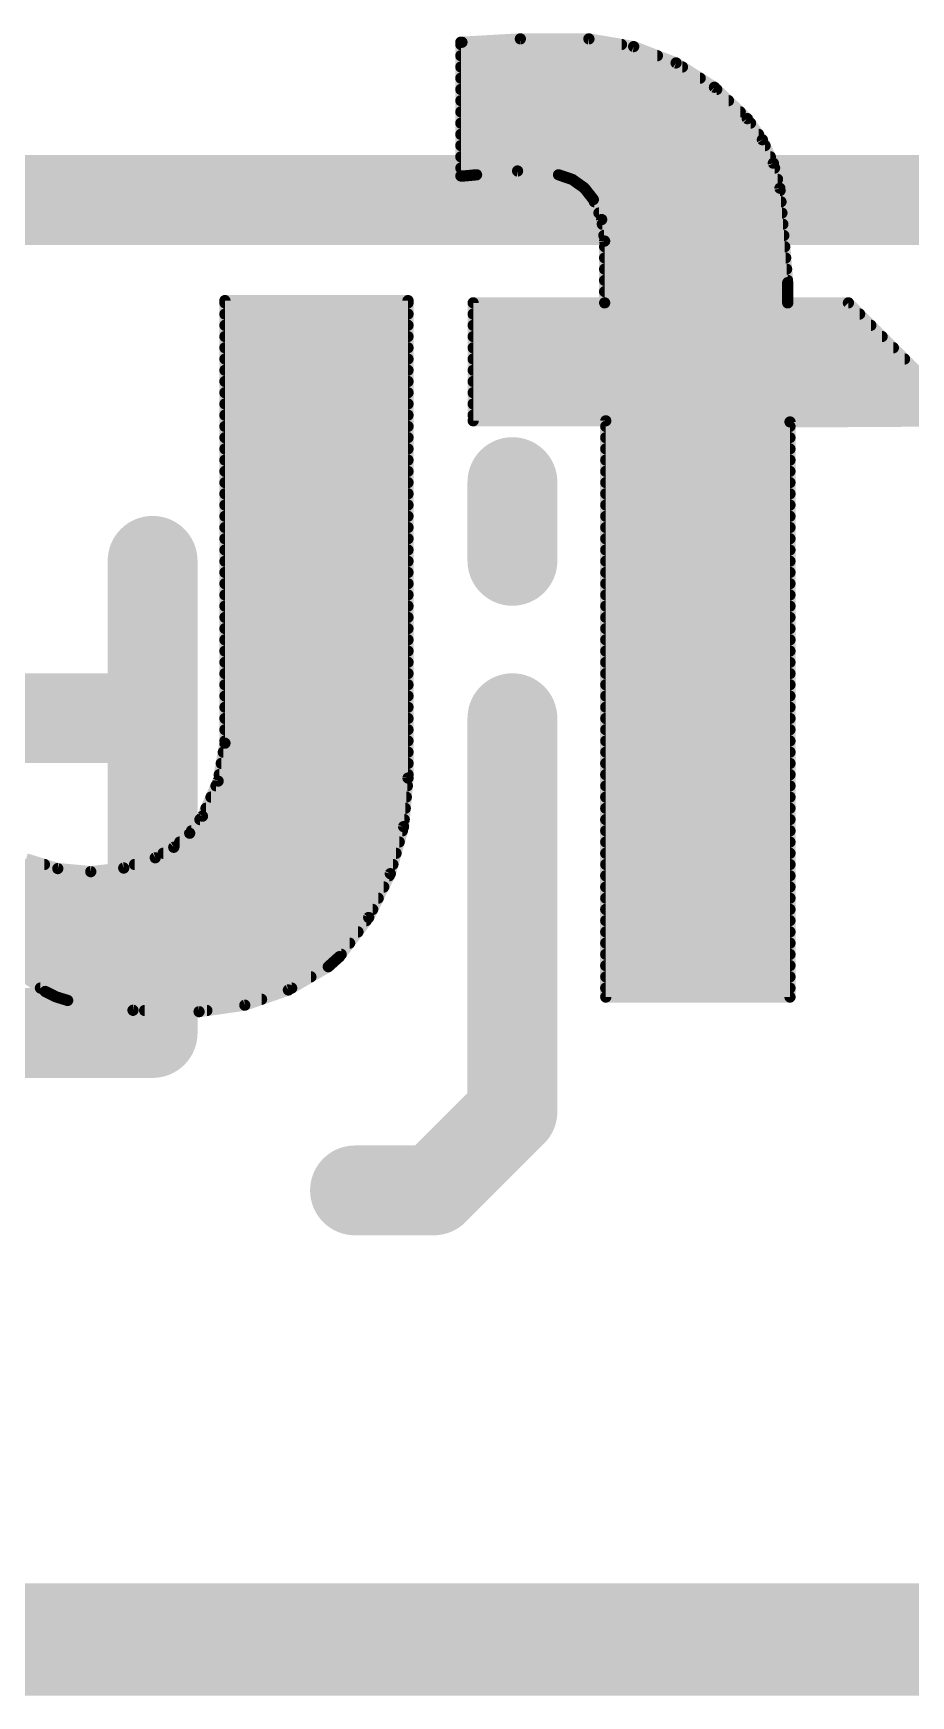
# Model space of a CAD drawing. Extents: x -0.1 to 38.2, y -26.7 to 20.4.
# Drawn here: x 19.366 to 21.35, y -0.127 to 3.632 of the extents above; entities that cross this region are included whole.
import ezdxf

# ---------------------------------------------------------------- set-up
doc = ezdxf.new("R2010")
doc.units = 0
for name, color, linetype in [('1', 12, 'CONTINUOUS'), ('16', 132, 'CONTINUOUS'), ('20', 53, 'CONTINUOUS'), ('21', 41, 'CONTINUOUS'), ('22', 40, 'CONTINUOUS')]:
    doc.layers.add(name, color=color, linetype=linetype)

msp = doc.modelspace()

# ---------------------------------------------------------------- linework, layer by layer
at = {"layer": '1', "const_width": 0.254}
msp.add_lwpolyline([(38.1, 0), (0, 0)], dxfattribs=at)
at = {"layer": '16', "const_width": 0.254}
msp.add_lwpolyline([(38.1, 0), (0, 0)], dxfattribs=at)
at = {"layer": '20', "const_width": 0.2032}
msp.add_lwpolyline([(0, 0), (38.1, 0)], dxfattribs=at)
at = {"layer": '21', "const_width": 0.2032}
for points in [[(15.05, 3.255), (23.05, 3.255)], [(20.4493, 2.6173), (20.4493, 2.4393)], [(19.6358, 2.4393), (19.6358, 1.3716)], [(19.1019, 2.0834), (19.6358, 2.0834)], [(20.4493, 1.1937), (20.4493, 2.0834)], [(19.6358, 1.3716), (19.1019, 1.3716)], [(20.2713, 1.0157), (20.4493, 1.1937)], [(20.0934, 1.0157), (20.2713, 1.0157)]]:
    msp.add_lwpolyline(points, dxfattribs=at)
at = {"layer": '21', "const_width": 0.1016}
for points in [[(20.5001, 2.6173, 1), (20.3985, 2.6173)], [(19.6866, 2.4393, 1), (19.585, 2.4393)], [(20.3985, 2.4393, 1), (20.5001, 2.4393)], [(19.6358, 2.0326, 1), (19.6358, 2.1342)], [(20.5001, 2.0834, 1), (20.3985, 2.0834)], [(19.6358, 1.3208, 1), (19.6358, 1.4224)], [(19.585, 1.3716, 1), (19.6866, 1.3716)], [(20.4852, 1.1577, 1), (20.4134, 1.2296)], [(20.3985, 1.1937, 1), (20.5001, 1.1937)], [(20.0934, 1.0665, 1), (20.0934, 0.9649)], [(20.2354, 1.0516, 1), (20.3073, 0.9798)], [(20.2713, 0.9649, 1), (20.2713, 1.0665)]]:
    msp.add_lwpolyline(points, format="xyb", dxfattribs=at)
at = {"layer": '22', "const_width": 0.0127}
for points in [[(20.3327, 3.6183, 1), (20.3327, 3.6056)], [(20.3391, 3.6119, 1), (20.3264, 3.6119)], [(20.3327, 3.6132, 1), (20.3327, 3.6005)], [(20.3348, 3.6182, 1), (20.3356, 3.6056)], [(20.3352, 3.6056, 1), (20.3352, 3.6183)], [(20.4673, 3.6259, 1), (20.4673, 3.6132)], [(20.4677, 3.6132, 1), (20.4669, 3.6258)], [(20.6234, 3.6258, 1), (20.6212, 3.6132)], [(20.6223, 3.6132, 1), (20.6223, 3.6259)], [(20.696, 3.6005, 1), (20.696, 3.6132)], [(20.7258, 3.608, 1), (20.7212, 3.5961)], [(20.7224, 3.5958, 1), (20.7246, 3.6083)], [(20.3327, 3.5878, 1), (20.3327, 3.5751)], [(20.7771, 3.5751, 1), (20.7771, 3.5878)], [(20.8228, 3.5705, 1), (20.816, 3.5598)], [(20.8171, 3.5592, 1), (20.8216, 3.5711)], [(20.3327, 3.5623, 1), (20.3327, 3.5497)], [(20.3327, 3.537, 1), (20.3327, 3.5243)], [(20.8338, 3.5497, 1), (20.8338, 3.5623)], [(20.8738, 3.5243, 1), (20.8738, 3.537)], [(20.3327, 3.5116, 1), (20.3327, 3.4989)], [(20.9105, 3.5147, 1), (20.9017, 3.5055)], [(20.9027, 3.5048, 1), (20.9095, 3.5155)], [(20.9113, 3.4989, 1), (20.9113, 3.5116)], [(20.3327, 3.4861, 1), (20.3327, 3.4735)], [(20.3327, 3.4607, 1), (20.3327, 3.4481)], [(20.9379, 3.4735, 1), (20.9379, 3.4861)], [(20.9645, 3.4481, 1), (20.9645, 3.4607)], [(20.3327, 3.4354, 1), (20.3327, 3.4227)], [(20.9856, 3.4429, 1), (20.9752, 3.4355)], [(20.976, 3.4346, 1), (20.9848, 3.4438)], [(20.9877, 3.4227, 1), (20.9877, 3.4354)], [(20.3327, 3.4099, 1), (20.3327, 3.3973)], [(20.3327, 3.3845, 1), (20.3327, 3.3719)], [(21.0058, 3.3973, 1), (21.0058, 3.4099)], [(21.0202, 3.3942, 1), (21.0087, 3.3888)], [(21.0092, 3.3878, 1), (21.0196, 3.3952)], [(21.0206, 3.3719, 1), (21.0206, 3.3845)], [(20.3327, 3.3592, 1), (20.3327, 3.3465)], [(21.0325, 3.3465, 1), (21.0325, 3.3592)], [(21.0454, 3.34, 1), (21.0331, 3.3368)], [(21.0335, 3.3357, 1), (21.045, 3.3411)], [(20.3327, 3.3338, 1), (20.3327, 3.3211)], [(20.3327, 3.3159, 1), (20.3327, 3.3033)], [(20.3264, 3.3096, 1), (20.3391, 3.3096)], [(20.3397, 3.3159, 1), (20.3409, 3.3033)], [(20.3403, 3.3033, 1), (20.3403, 3.3159)], [(20.3677, 3.3185, 1), (20.3689, 3.3059)], [(20.3689, 3.3059, 1), (20.3677, 3.3185)], [(20.4616, 3.3271, 1), (20.4604, 3.3145)], [(20.4616, 3.3145, 1), (20.4604, 3.3271)], [(20.5558, 3.3182, 1), (20.5516, 3.3062)], [(20.5531, 3.3059, 1), (20.5543, 3.3185)], [(20.5835, 3.3083, 1), (20.5835, 3.2957)], [(20.5887, 3.3067, 1), (20.5813, 3.2963)], [(20.583, 3.2955, 1), (20.5871, 3.3075)], [(21.0421, 3.3211, 1), (21.0421, 3.3338)], [(21.0488, 3.2957, 1), (21.0488, 3.3083)], [(20.617, 3.2863, 1), (20.607, 3.2784)], [(20.6083, 3.2772, 1), (20.6157, 3.2875)], [(20.6165, 3.283, 1), (20.6165, 3.2703)], [(21.0604, 3.2822, 1), (21.0478, 3.2812)], [(21.048, 3.2801, 1), (21.0602, 3.2833)], [(21.0545, 3.2703, 1), (21.0545, 3.283)], [(20.6383, 3.2587, 1), (20.6265, 3.2539)], [(20.6274, 3.2524, 1), (20.6374, 3.2602)], [(20.6345, 3.2576, 1), (20.6345, 3.2449)], [(20.645, 3.2321, 1), (20.645, 3.2195)], [(21.0566, 3.2449, 1), (21.0566, 3.2576)], [(21.0587, 3.2195, 1), (21.0587, 3.2321)], [(20.6575, 3.2118, 1), (20.6449, 3.2101)], [(20.6453, 3.2085, 1), (20.657, 3.2134)], [(20.6526, 3.2067, 1), (20.6526, 3.1941)], [(21.0608, 3.1941, 1), (21.0608, 3.2067)], [(20.6561, 3.1814, 1), (20.6561, 3.1687)], [(20.6642, 3.1623, 1), (20.6515, 3.1623)], [(20.6515, 3.1614, 1), (20.6641, 3.1632)], [(20.6578, 3.1559, 1), (20.6578, 3.1433)], [(21.063, 3.1687, 1), (21.063, 3.1814)], [(21.0651, 3.1433, 1), (21.0651, 3.1559)], [(20.6578, 3.1305, 1), (20.6578, 3.1179)], [(21.0672, 3.1179, 1), (21.0672, 3.1305)], [(20.6578, 3.1052, 1), (20.6578, 3.0925)], [(20.6578, 3.0798, 1), (20.6578, 3.0671)], [(21.0693, 3.0925, 1), (21.0693, 3.1052)], [(21.0714, 3.0671, 1), (21.0714, 3.0798)], [(20.6578, 3.0543, 1), (20.6578, 3.0417)], [(21.0782, 3.0683, 1), (21.0654, 3.0683)], [(21.0655, 3.0678, 1), (21.0781, 3.0688)], [(21.0718, 3.0417, 1), (21.0718, 3.0543)], [(19.7993, 3.0341, 1), (19.7993, 3.0214)], [(19.8057, 3.0277, 1), (19.793, 3.0277)], [(19.7993, 3.029, 1), (19.7993, 3.0163)], [(19.7993, 3.0036, 1), (19.7993, 2.9909)], [(20.2197, 3.0277, 1), (20.2069, 3.0277)], [(20.2133, 3.0214, 1), (20.2133, 3.0341)], [(20.2133, 3.0163, 1), (20.2133, 3.029)], [(20.2133, 2.9909, 1), (20.2133, 3.0036)], [(20.3606, 3.029, 1), (20.3606, 3.0163)], [(20.367, 3.0226, 1), (20.3543, 3.0226)], [(20.3606, 3.0036, 1), (20.3606, 2.9909)], [(20.6578, 3.029, 1), (20.6578, 3.0163)], [(20.6515, 3.0226, 1), (20.6642, 3.0226)], [(20.6578, 3.0163, 1), (20.6578, 3.029)], [(21.0654, 3.0226, 1), (21.0782, 3.0226)], [(21.0718, 3.029, 1), (21.0718, 3.0163)], [(21.0718, 3.0163, 1), (21.0718, 3.029)], [(21.2135, 3.0271, 1), (21.2045, 3.0181)], [(21.209, 3.0163, 1), (21.209, 3.029)], [(21.2344, 2.9909, 1), (21.2344, 3.0036)], [(19.7993, 2.9781, 1), (19.7993, 2.9655)], [(20.2133, 2.9655, 1), (20.2133, 2.9781)], [(20.3606, 2.9781, 1), (20.3606, 2.9655)], [(21.2598, 2.9655, 1), (21.2598, 2.9781)], [(19.7993, 2.9527, 1), (19.7993, 2.9401)], [(19.7993, 2.9274, 1), (19.7993, 2.9147)], [(20.2133, 2.9401, 1), (20.2133, 2.9527)], [(20.2133, 2.9147, 1), (20.2133, 2.9274)], [(20.3606, 2.9274, 1), (20.3606, 2.9147)], [(20.3606, 2.9527, 1), (20.3606, 2.9401)], [(21.2852, 2.9401, 1), (21.2852, 2.9527)], [(21.3106, 2.9147, 1), (21.3106, 2.9274)], [(19.7993, 2.9019, 1), (19.7993, 2.8893)], [(20.2133, 2.8893, 1), (20.2133, 2.9019)], [(20.3606, 2.9019, 1), (20.3606, 2.8893)], [(21.336, 2.8893, 1), (21.336, 2.9019)], [(19.7993, 2.8765, 1), (19.7993, 2.8639)], [(19.7993, 2.8512, 1), (19.7993, 2.8385)], [(20.2133, 2.8639, 1), (20.2133, 2.8765)], [(20.2133, 2.8385, 1), (20.2133, 2.8512)], [(20.3606, 2.8512, 1), (20.3606, 2.8385)], [(20.3606, 2.8765, 1), (20.3606, 2.8639)], [(19.7993, 2.8258, 1), (19.7993, 2.8131)], [(20.2133, 2.8131, 1), (20.2133, 2.8258)], [(20.3606, 2.8258, 1), (20.3606, 2.8131)], [(19.7993, 2.8003, 1), (19.7993, 2.7877)], [(20.2133, 2.7877, 1), (20.2133, 2.8003)], [(20.3606, 2.8003, 1), (20.3606, 2.7877)], [(19.7993, 2.775, 1), (19.7993, 2.7623)], [(19.7993, 2.7496, 1), (19.7993, 2.7369)], [(20.2133, 2.7623, 1), (20.2133, 2.775)], [(20.2133, 2.7369, 1), (20.2133, 2.7496)], [(20.3606, 2.775, 1), (20.3606, 2.7623)], [(20.3543, 2.7559, 1), (20.367, 2.7559)], [(20.3606, 2.7622, 1), (20.3606, 2.7496)], [(20.6668, 2.7559, 1), (20.6541, 2.7559)], [(20.6604, 2.7496, 1), (20.6604, 2.7369)], [(20.6604, 2.7496, 1), (20.6604, 2.7622)], [(21.0833, 2.7534, 1), (21.0706, 2.7534)], [(21.0769, 2.7597, 1), (21.0769, 2.7471)], [(21.0769, 2.7369, 1), (21.0769, 2.7496)], [(19.7993, 2.7241, 1), (19.7993, 2.7115)], [(20.2133, 2.7115, 1), (20.2133, 2.7241)], [(20.6604, 2.7241, 1), (20.6604, 2.7115)], [(21.0769, 2.7115, 1), (21.0769, 2.7241)], [(19.7993, 2.6987, 1), (19.7993, 2.6861)], [(19.7993, 2.6734, 1), (19.7993, 2.6607)], [(20.2133, 2.6861, 1), (20.2133, 2.6987)], [(20.2133, 2.6607, 1), (20.2133, 2.6734)], [(20.6604, 2.6987, 1), (20.6604, 2.6861)], [(20.6604, 2.6734, 1), (20.6604, 2.6607)], [(21.0769, 2.6861, 1), (21.0769, 2.6987)], [(21.0769, 2.6607, 1), (21.0769, 2.6734)], [(19.7993, 2.6479, 1), (19.7993, 2.6353)], [(20.2133, 2.6353, 1), (20.2133, 2.6479)], [(20.6604, 2.6479, 1), (20.6604, 2.6353)], [(21.0769, 2.6353, 1), (21.0769, 2.6479)], [(19.7993, 2.6225, 1), (19.7993, 2.6099)], [(19.7993, 2.5972, 1), (19.7993, 2.5845)], [(20.2133, 2.6099, 1), (20.2133, 2.6225)], [(20.2133, 2.5845, 1), (20.2133, 2.5972)], [(20.6604, 2.6225, 1), (20.6604, 2.6099)], [(20.6604, 2.5972, 1), (20.6604, 2.5845)], [(21.0769, 2.6099, 1), (21.0769, 2.6225)], [(21.0769, 2.5845, 1), (21.0769, 2.5972)], [(19.7993, 2.5717, 1), (19.7993, 2.5591)], [(20.2133, 2.5591, 1), (20.2133, 2.5717)], [(20.6604, 2.5717, 1), (20.6604, 2.5591)], [(21.0769, 2.5591, 1), (21.0769, 2.5717)], [(19.7993, 2.5463, 1), (19.7993, 2.5337)], [(19.7993, 2.521, 1), (19.7993, 2.5083)], [(20.2133, 2.5337, 1), (20.2133, 2.5463)], [(20.2133, 2.5083, 1), (20.2133, 2.521)], [(20.6604, 2.5463, 1), (20.6604, 2.5337)], [(20.6604, 2.521, 1), (20.6604, 2.5083)], [(21.0769, 2.5337, 1), (21.0769, 2.5463)], [(21.0769, 2.5083, 1), (21.0769, 2.521)], [(19.7993, 2.4956, 1), (19.7993, 2.4829)], [(20.2133, 2.4829, 1), (20.2133, 2.4956)], [(20.6604, 2.4956, 1), (20.6604, 2.4829)], [(21.0769, 2.4829, 1), (21.0769, 2.4956)], [(19.7993, 2.4701, 1), (19.7993, 2.4575)], [(19.7993, 2.4447, 1), (19.7993, 2.4321)], [(20.2133, 2.4575, 1), (20.2133, 2.4701)], [(20.2133, 2.4321, 1), (20.2133, 2.4447)], [(20.6604, 2.4701, 1), (20.6604, 2.4575)], [(20.6604, 2.4447, 1), (20.6604, 2.4321)], [(21.0769, 2.4575, 1), (21.0769, 2.4701)], [(21.0769, 2.4321, 1), (21.0769, 2.4447)], [(19.7993, 2.4194, 1), (19.7993, 2.4067)], [(20.2133, 2.4067, 1), (20.2133, 2.4194)], [(20.6604, 2.4194, 1), (20.6604, 2.4067)], [(21.0769, 2.4067, 1), (21.0769, 2.4194)], [(19.7993, 2.3939, 1), (19.7993, 2.3813)], [(19.7993, 2.3685, 1), (19.7993, 2.3559)], [(20.2133, 2.3813, 1), (20.2133, 2.3939)], [(20.2133, 2.3559, 1), (20.2133, 2.3685)], [(20.6604, 2.3939, 1), (20.6604, 2.3813)], [(20.6604, 2.3685, 1), (20.6604, 2.3559)], [(21.0769, 2.3813, 1), (21.0769, 2.3939)], [(21.0769, 2.3559, 1), (21.0769, 2.3685)], [(19.7993, 2.3432, 1), (19.7993, 2.3305)], [(20.2133, 2.3305, 1), (20.2133, 2.3432)], [(20.6604, 2.3432, 1), (20.6604, 2.3305)], [(21.0769, 2.3305, 1), (21.0769, 2.3432)], [(19.7993, 2.3177, 1), (19.7993, 2.3051)], [(19.7993, 2.2923, 1), (19.7993, 2.2797)], [(20.2133, 2.3051, 1), (20.2133, 2.3177)], [(20.2133, 2.2797, 1), (20.2133, 2.2923)], [(20.6604, 2.3177, 1), (20.6604, 2.3051)], [(20.6604, 2.2923, 1), (20.6604, 2.2797)], [(21.0769, 2.3051, 1), (21.0769, 2.3177)], [(21.0769, 2.2797, 1), (21.0769, 2.2923)], [(19.7993, 2.267, 1), (19.7993, 2.2543)], [(20.2133, 2.2543, 1), (20.2133, 2.267)], [(20.6604, 2.267, 1), (20.6604, 2.2543)], [(21.0769, 2.2543, 1), (21.0769, 2.267)], [(19.7993, 2.2416, 1), (19.7993, 2.2289)], [(19.7993, 2.2161, 1), (19.7993, 2.2035)], [(20.2133, 2.2289, 1), (20.2133, 2.2416)], [(20.2133, 2.2035, 1), (20.2133, 2.2161)], [(20.6604, 2.2416, 1), (20.6604, 2.2289)], [(20.6604, 2.2161, 1), (20.6604, 2.2035)], [(21.0769, 2.2289, 1), (21.0769, 2.2416)], [(21.0769, 2.2035, 1), (21.0769, 2.2161)], [(19.7993, 2.1907, 1), (19.7993, 2.1781)], [(20.2133, 2.1781, 1), (20.2133, 2.1907)], [(20.6604, 2.1907, 1), (20.6604, 2.1781)], [(21.0769, 2.1781, 1), (21.0769, 2.1907)], [(19.7993, 2.1654, 1), (19.7993, 2.1527)], [(19.7993, 2.1399, 1), (19.7993, 2.1273)], [(20.2133, 2.1527, 1), (20.2133, 2.1654)], [(20.2133, 2.1273, 1), (20.2133, 2.1399)], [(20.6604, 2.1654, 1), (20.6604, 2.1527)], [(20.6604, 2.1399, 1), (20.6604, 2.1273)], [(21.0769, 2.1527, 1), (21.0769, 2.1654)], [(21.0769, 2.1273, 1), (21.0769, 2.1399)], [(19.7993, 2.1145, 1), (19.7993, 2.1019)], [(20.2133, 2.1019, 1), (20.2133, 2.1145)], [(20.6604, 2.1145, 1), (20.6604, 2.1019)], [(21.0769, 2.1019, 1), (21.0769, 2.1145)], [(19.7993, 2.0892, 1), (19.7993, 2.0765)], [(19.7993, 2.0637, 1), (19.7993, 2.0511)], [(20.2133, 2.0765, 1), (20.2133, 2.0892)], [(20.2133, 2.0511, 1), (20.2133, 2.0637)], [(20.6604, 2.0892, 1), (20.6604, 2.0765)], [(20.6604, 2.0637, 1), (20.6604, 2.0511)], [(21.0769, 2.0765, 1), (21.0769, 2.0892)], [(21.0769, 2.0511, 1), (21.0769, 2.0637)], [(19.7993, 2.0383, 1), (19.7993, 2.0257)], [(19.8056, 2.0258, 1), (19.793, 2.028)], [(19.793, 2.0269, 1), (19.8057, 2.0269)], [(20.2133, 2.0257, 1), (20.2133, 2.0383)], [(20.6604, 2.0383, 1), (20.6604, 2.0257)], [(21.0769, 2.0257, 1), (21.0769, 2.0383)], [(19.7911, 1.9876, 1), (19.7911, 1.9748)], [(19.7957, 2.013, 1), (19.7957, 2.0003)], [(20.2133, 2.0003, 1), (20.2133, 2.013)], [(20.2133, 1.9748, 1), (20.2133, 1.9876)], [(20.6604, 1.9876, 1), (20.6604, 1.9748)], [(20.6604, 2.013, 1), (20.6604, 2.0003)], [(21.0769, 2.0003, 1), (21.0769, 2.013)], [(21.0769, 1.9748, 1), (21.0769, 1.9876)], [(19.7866, 1.9622, 1), (19.7866, 1.9494)], [(20.2196, 1.9476, 1), (20.207, 1.9488)], [(20.2133, 1.9494, 1), (20.2133, 1.9622)], [(20.6604, 1.9622, 1), (20.6604, 1.9494)], [(21.0769, 1.9494, 1), (21.0769, 1.9622)], [(19.7678, 1.9114, 1), (19.7678, 1.8986)], [(19.7791, 1.9368, 1), (19.7791, 1.9241)], [(19.7777, 1.9424, 1), (19.7902, 1.9401)], [(19.7898, 1.9387, 1), (19.7782, 1.9438)], [(20.2069, 1.9482, 1), (20.2197, 1.9482)], [(20.2093, 1.8986, 1), (20.2093, 1.9114)], [(20.2117, 1.9241, 1), (20.2117, 1.9368)], [(20.6604, 1.9114, 1), (20.6604, 1.8986)], [(20.6604, 1.9368, 1), (20.6604, 1.9241)], [(21.0769, 1.9241, 1), (21.0769, 1.9368)], [(21.0769, 1.8986, 1), (21.0769, 1.9114)], [(19.7565, 1.886, 1), (19.7565, 1.8733)], [(20.207, 1.8733, 1), (20.207, 1.886)], [(20.6604, 1.886, 1), (20.6604, 1.8733)], [(21.0769, 1.8733, 1), (21.0769, 1.886)], [(19.7428, 1.8606, 1), (19.7428, 1.8478)], [(19.7427, 1.8644, 1), (19.7543, 1.8592)], [(19.7536, 1.858, 1), (19.7434, 1.8656)], [(20.1969, 1.8388, 1), (20.2095, 1.8376)], [(20.2093, 1.8365, 1), (20.1971, 1.8399)], [(20.2047, 1.8478, 1), (20.2047, 1.8606)], [(20.6604, 1.8606, 1), (20.6604, 1.8478)], [(21.0769, 1.8478, 1), (21.0769, 1.8606)], [(19.697, 1.8098, 1), (19.697, 1.7971)], [(19.7146, 1.8272, 1), (19.7247, 1.8195)], [(19.7238, 1.8186, 1), (19.7154, 1.8281)], [(19.7237, 1.8352, 1), (19.7237, 1.8224)], [(20.1934, 1.7971, 1), (20.1934, 1.8098)], [(20.2005, 1.8224, 1), (20.2005, 1.8352)], [(20.6604, 1.8352, 1), (20.6604, 1.8224)], [(20.6604, 1.8098, 1), (20.6604, 1.7971)], [(21.0769, 1.8224, 1), (21.0769, 1.8352)], [(21.0769, 1.7971, 1), (21.0769, 1.8098)], [(19.6387, 1.7733, 1), (19.6449, 1.7623)], [(19.6438, 1.7618, 1), (19.6398, 1.7738)], [(19.6597, 1.7844, 1), (19.6597, 1.7716)], [(19.6794, 1.7963, 1), (19.6878, 1.7868)], [(19.6867, 1.7861, 1), (19.6804, 1.7971)], [(20.1862, 1.7716, 1), (20.1862, 1.7844)], [(20.6604, 1.7844, 1), (20.6604, 1.7716)], [(21.0769, 1.7716, 1), (21.0769, 1.7844)], [(19.3912, 1.7463, 1), (19.3912, 1.759)], [(19.422, 1.7497, 1), (19.4208, 1.7371)], [(19.4195, 1.7373, 1), (19.4232, 1.7495)], [(19.4953, 1.7427, 1), (19.4967, 1.7301)], [(19.4954, 1.7301, 1), (19.4966, 1.7427)], [(19.5685, 1.7507, 1), (19.5725, 1.7386)], [(19.5712, 1.7383, 1), (19.5698, 1.751)], [(19.595, 1.759, 1), (19.595, 1.7463)], [(20.1671, 1.7336, 1), (20.1794, 1.7302)], [(20.1789, 1.7291, 1), (20.1675, 1.7347)], [(20.1709, 1.7208, 1), (20.1709, 1.7336)], [(20.1791, 1.7463, 1), (20.1791, 1.759)], [(20.6604, 1.7336, 1), (20.6604, 1.7208)], [(20.6604, 1.759, 1), (20.6604, 1.7463)], [(21.0769, 1.7463, 1), (21.0769, 1.759)], [(21.0769, 1.7208, 1), (21.0769, 1.7336)], [(20.1584, 1.6954, 1), (20.1584, 1.7082)], [(20.6604, 1.7082, 1), (20.6604, 1.6954)], [(21.0769, 1.6954, 1), (21.0769, 1.7082)], [(20.1334, 1.6446, 1), (20.1334, 1.6574)], [(20.1459, 1.6701, 1), (20.1459, 1.6828)], [(20.6604, 1.6574, 1), (20.6604, 1.6446)], [(20.6604, 1.6828, 1), (20.6604, 1.6701)], [(21.0769, 1.6701, 1), (21.0769, 1.6828)], [(21.0769, 1.6446, 1), (21.0769, 1.6574)], [(20.1187, 1.6356, 1), (20.1301, 1.63)], [(20.119, 1.6193, 1), (20.119, 1.632)], [(20.1295, 1.629, 1), (20.1193, 1.6366)], [(20.6604, 1.632, 1), (20.6604, 1.6193)], [(21.0769, 1.6193, 1), (21.0769, 1.632)], [(20.0812, 1.5684, 1), (20.0812, 1.5812)], [(20.1001, 1.5938, 1), (20.1001, 1.6066)], [(20.6604, 1.6066, 1), (20.6604, 1.5938)], [(20.6604, 1.5812, 1), (20.6604, 1.5684)], [(21.0769, 1.5938, 1), (21.0769, 1.6066)], [(21.0769, 1.5684, 1), (21.0769, 1.5812)], [(20.0533, 1.5481, 1), (20.0635, 1.5405)], [(20.0626, 1.5396, 1), (20.0542, 1.549)], [(20.0622, 1.5431, 1), (20.0622, 1.5558)], [(20.6604, 1.5558, 1), (20.6604, 1.5431)], [(21.0769, 1.5431, 1), (21.0769, 1.5558)], [(19.9937, 1.4923, 1), (19.9937, 1.505)], [(20.0288, 1.5262, 1), (20.0372, 1.5168)], [(20.0362, 1.516, 1), (20.0298, 1.527)], [(20.0358, 1.5176, 1), (20.0358, 1.5304)], [(20.6604, 1.5304, 1), (20.6604, 1.5176)], [(20.6604, 1.505, 1), (20.6604, 1.4923)], [(21.0769, 1.5176, 1), (21.0769, 1.5304)], [(21.0769, 1.4923, 1), (21.0769, 1.505)], [(19.3822, 1.4796, 1), (19.3822, 1.4668)], [(19.3957, 1.4713, 1), (19.3901, 1.4599)], [(19.3892, 1.4604, 1), (19.3966, 1.4708)], [(19.9396, 1.4744, 1), (19.946, 1.4634)], [(19.9449, 1.4629, 1), (19.9407, 1.4749)], [(19.9502, 1.4668, 1), (19.9502, 1.4796)], [(20.6604, 1.4796, 1), (20.6604, 1.4668)], [(21.0769, 1.4668, 1), (21.0769, 1.4796)], [(19.4193, 1.4594, 1), (19.4156, 1.4473)], [(19.4146, 1.4477, 1), (19.4203, 1.459)], [(19.4355, 1.4542, 1), (19.4355, 1.4414)], [(19.4447, 1.4516, 1), (19.4427, 1.439)], [(19.4418, 1.4392, 1), (19.4456, 1.4514)], [(19.5916, 1.4293, 1), (19.5913, 1.4166)], [(19.5905, 1.4167, 1), (19.5924, 1.4292)], [(19.6178, 1.4288, 1), (19.6178, 1.4161)], [(19.74, 1.4262, 1), (19.7418, 1.4136)], [(19.7408, 1.4136, 1), (19.741, 1.4262)], [(19.7585, 1.4161, 1), (19.7585, 1.4288)], [(19.8422, 1.4406, 1), (19.8463, 1.4286)], [(19.8451, 1.4283, 1), (19.8433, 1.4409)], [(19.8821, 1.4414, 1), (19.8821, 1.4542)], [(20.6604, 1.4593, 1), (20.6604, 1.4466)], [(20.6541, 1.4529, 1), (20.6668, 1.4529)], [(21.0706, 1.4529, 1), (21.0833, 1.4529)], [(21.0769, 1.4466, 1), (21.0769, 1.4593)]]:
    msp.add_lwpolyline(points, format="xyb", dxfattribs=at)
at = {"layer": '22', "const_width": 0.0254}
for points in [[(20.3352, 3.6119), (20.3327, 3.6119)], [(20.3327, 3.6119), (20.3327, 3.3096)], [(20.3327, 3.6068), (20.696, 3.6068)], [(20.4673, 3.6195), (20.3352, 3.6119)], [(20.6223, 3.6195), (20.4673, 3.6195)], [(20.7235, 3.6021), (20.6223, 3.6195)], [(20.8194, 3.5651), (20.7235, 3.6021)], [(20.3327, 3.5814), (20.7771, 3.5814)], [(20.9061, 3.5101), (20.8194, 3.5651)], [(20.3327, 3.556), (20.8338, 3.556)], [(20.3327, 3.5306), (20.8738, 3.5306)], [(20.3327, 3.5052), (20.9113, 3.5052)], [(20.9804, 3.4392), (20.9061, 3.5101)], [(20.3327, 3.4798), (20.9379, 3.4798)], [(20.3327, 3.4544), (20.9645, 3.4544)], [(20.3327, 3.429), (20.9877, 3.429)], [(21.0144, 3.3915), (20.9804, 3.4392)], [(20.3327, 3.4036), (21.0058, 3.4036)], [(20.3327, 3.3782), (21.0206, 3.3782)], [(21.0393, 3.3384), (21.0144, 3.3915)], [(20.3327, 3.3528), (21.0325, 3.3528)], [(21.0541, 3.2817), (21.0393, 3.3384)], [(20.3327, 3.3274), (21.0421, 3.3274)], [(20.3327, 3.3096), (20.3403, 3.3096)], [(20.3403, 3.3096), (20.3683, 3.3122)], [(20.3683, 3.3122), (20.461, 3.3208)], [(20.461, 3.3208), (20.5537, 3.3122)], [(20.5537, 3.3122), (20.585, 3.3015)], [(20.5835, 3.302), (21.0488, 3.302)], [(20.585, 3.3015), (20.612, 3.2823)], [(20.612, 3.2823), (20.6324, 3.2563)], [(20.6165, 3.2766), (21.0545, 3.2766)], [(21.0718, 3.0683), (21.0541, 3.2817)], [(20.6324, 3.2563), (20.6512, 3.2109)], [(20.6345, 3.2512), (21.0566, 3.2512)], [(20.645, 3.2258), (21.0587, 3.2258)], [(20.6512, 3.2109), (20.6578, 3.1623)], [(20.6526, 3.2004), (21.0608, 3.2004)], [(20.6561, 3.175), (21.063, 3.175)], [(20.6578, 3.1623), (20.6578, 3.0226)], [(20.6578, 3.1496), (21.0651, 3.1496)], [(20.6578, 3.1242), (21.0672, 3.1242)], [(20.6578, 3.0988), (21.0693, 3.0988)], [(20.6578, 3.0734), (21.0714, 3.0734)], [(20.6578, 3.048), (21.0718, 3.048)], [(21.0718, 3.0226), (21.0718, 3.0683)], [(19.7993, 2.0269), (19.7993, 3.0277)], [(19.7993, 3.0277), (20.2133, 3.0277)], [(19.7993, 3.0226), (20.2133, 3.0226)], [(19.7993, 2.9972), (20.2133, 2.9972)], [(20.2133, 3.0277), (20.2133, 1.9482)], [(20.6578, 3.0226), (20.3606, 3.0226)], [(20.3606, 3.0226), (20.3606, 2.7559)], [(20.3606, 2.9972), (21.2344, 2.9972)], [(20.6578, 3.0226), (21.0718, 3.0226)], [(21.209, 3.0226), (21.0718, 3.0226)], [(21.4757, 2.7559), (21.209, 3.0226)], [(19.7993, 2.9718), (20.2133, 2.9718)], [(20.3606, 2.9718), (21.2598, 2.9718)], [(19.7993, 2.9464), (20.2133, 2.9464)], [(19.7993, 2.921), (20.2133, 2.921)], [(20.3606, 2.9464), (21.2852, 2.9464)], [(20.3606, 2.921), (21.3106, 2.921)], [(19.7993, 2.8956), (20.2133, 2.8956)], [(20.3606, 2.8956), (21.336, 2.8956)], [(19.7993, 2.8702), (20.2133, 2.8702)], [(19.7993, 2.8448), (20.2133, 2.8448)], [(20.3606, 2.8702), (21.3614, 2.8702)], [(20.3606, 2.8448), (21.3868, 2.8448)], [(19.7993, 2.8194), (20.2133, 2.8194)], [(20.3606, 2.8194), (21.4122, 2.8194)], [(19.7993, 2.794), (20.2133, 2.794)], [(20.3606, 2.794), (21.4376, 2.794)], [(19.7993, 2.7686), (20.2133, 2.7686)], [(19.7993, 2.7432), (20.2133, 2.7432)], [(20.3606, 2.7686), (21.463, 2.7686)], [(20.3606, 2.7559), (20.6604, 2.7559)], [(20.6604, 2.7559), (20.6604, 1.4529)], [(20.6604, 2.7432), (21.0769, 2.7432)], [(21.0769, 2.7534), (21.4757, 2.7559)], [(21.0769, 1.4529), (21.0769, 2.7534)], [(19.7993, 2.7178), (20.2133, 2.7178)], [(20.6604, 2.7178), (21.0769, 2.7178)], [(19.7993, 2.6924), (20.2133, 2.6924)], [(19.7993, 2.667), (20.2133, 2.667)], [(20.6604, 2.6924), (21.0769, 2.6924)], [(20.6604, 2.667), (21.0769, 2.667)], [(19.7993, 2.6416), (20.2133, 2.6416)], [(20.6604, 2.6416), (21.0769, 2.6416)], [(19.7993, 2.6162), (20.2133, 2.6162)], [(19.7993, 2.5908), (20.2133, 2.5908)], [(20.6604, 2.6162), (21.0769, 2.6162)], [(20.6604, 2.5908), (21.0769, 2.5908)], [(19.7993, 2.5654), (20.2133, 2.5654)], [(20.6604, 2.5654), (21.0769, 2.5654)], [(19.7993, 2.54), (20.2133, 2.54)], [(19.7993, 2.5146), (20.2133, 2.5146)], [(20.6604, 2.54), (21.0769, 2.54)], [(20.6604, 2.5146), (21.0769, 2.5146)], [(19.7993, 2.4892), (20.2133, 2.4892)], [(20.6604, 2.4892), (21.0769, 2.4892)], [(19.7993, 2.4638), (20.2133, 2.4638)], [(19.7993, 2.4384), (20.2133, 2.4384)], [(20.6604, 2.4638), (21.0769, 2.4638)], [(20.6604, 2.4384), (21.0769, 2.4384)], [(19.7993, 2.413), (20.2133, 2.413)], [(20.6604, 2.413), (21.0769, 2.413)], [(19.7993, 2.3876), (20.2133, 2.3876)], [(19.7993, 2.3622), (20.2133, 2.3622)], [(20.6604, 2.3876), (21.0769, 2.3876)], [(20.6604, 2.3622), (21.0769, 2.3622)], [(19.7993, 2.3368), (20.2133, 2.3368)], [(20.6604, 2.3368), (21.0769, 2.3368)], [(19.7993, 2.3114), (20.2133, 2.3114)], [(19.7993, 2.286), (20.2133, 2.286)], [(20.6604, 2.3114), (21.0769, 2.3114)], [(20.6604, 2.286), (21.0769, 2.286)], [(19.7993, 2.2606), (20.2133, 2.2606)], [(20.6604, 2.2606), (21.0769, 2.2606)], [(19.7993, 2.2352), (20.2133, 2.2352)], [(19.7993, 2.2098), (20.2133, 2.2098)], [(20.6604, 2.2352), (21.0769, 2.2352)], [(20.6604, 2.2098), (21.0769, 2.2098)], [(19.7993, 2.1844), (20.2133, 2.1844)], [(20.6604, 2.1844), (21.0769, 2.1844)], [(19.7993, 2.159), (20.2133, 2.159)], [(19.7993, 2.1336), (20.2133, 2.1336)], [(20.6604, 2.159), (21.0769, 2.159)], [(20.6604, 2.1336), (21.0769, 2.1336)], [(19.7993, 2.1082), (20.2133, 2.1082)], [(20.6604, 2.1082), (21.0769, 2.1082)], [(19.7993, 2.0828), (20.2133, 2.0828)], [(19.7993, 2.0574), (20.2133, 2.0574)], [(20.6604, 2.0828), (21.0769, 2.0828)], [(20.6604, 2.0574), (21.0769, 2.0574)], [(19.784, 1.9412), (19.7993, 2.0269)], [(19.7993, 2.032), (20.2133, 2.032)], [(20.6604, 2.032), (21.0769, 2.032)], [(19.7911, 1.9812), (20.2133, 1.9812)], [(19.7957, 2.0066), (20.2133, 2.0066)], [(20.6604, 2.0066), (21.0769, 2.0066)], [(20.6604, 1.9812), (21.0769, 1.9812)], [(19.7866, 1.9558), (20.2133, 1.9558)], [(20.2133, 1.9482), (20.2032, 1.8382)], [(20.6604, 1.9558), (21.0769, 1.9558)], [(19.7485, 1.8618), (19.784, 1.9412)], [(19.7678, 1.905), (20.2093, 1.905)], [(19.7791, 1.9304), (20.2117, 1.9304)], [(20.6604, 1.9304), (21.0769, 1.9304)], [(20.6604, 1.905), (21.0769, 1.905)], [(19.7565, 1.8796), (20.207, 1.8796)], [(20.6604, 1.8796), (21.0769, 1.8796)], [(19.7196, 1.8234), (19.7485, 1.8618)], [(19.7428, 1.8542), (20.2047, 1.8542)], [(20.2032, 1.8382), (20.1732, 1.7319)], [(20.6604, 1.8542), (21.0769, 1.8542)], [(19.6836, 1.7916), (19.7196, 1.8234)], [(19.697, 1.8034), (20.1934, 1.8034)], [(19.7237, 1.8288), (20.2005, 1.8288)], [(20.6604, 1.8288), (21.0769, 1.8288)], [(20.6604, 1.8034), (21.0769, 1.8034)], [(19.3497, 1.7653), (19.4214, 1.7434)], [(19.5705, 1.7447), (19.6418, 1.7678)], [(19.6418, 1.7678), (19.6836, 1.7916)], [(19.6597, 1.778), (20.1862, 1.778)], [(20.6604, 1.778), (21.0769, 1.778)], [(18.7427, 1.7526), (19.3912, 1.7526)], [(18.7427, 1.7272), (20.1709, 1.7272)], [(19.4214, 1.7434), (19.496, 1.7364)], [(19.496, 1.7364), (19.5705, 1.7447)], [(19.595, 1.7526), (20.1791, 1.7526)], [(20.1732, 1.7319), (20.1244, 1.6328)], [(20.6604, 1.7526), (21.0769, 1.7526)], [(20.6604, 1.7272), (21.0769, 1.7272)], [(18.7427, 1.7018), (20.1584, 1.7018)], [(20.6604, 1.7018), (21.0769, 1.7018)], [(19.1646, 1.6764), (20.1459, 1.6764)], [(19.1847, 1.651), (20.1334, 1.651)], [(20.6604, 1.6764), (21.0769, 1.6764)], [(20.6604, 1.651), (21.0769, 1.651)], [(19.2048, 1.6256), (20.119, 1.6256)], [(20.1244, 1.6328), (20.0584, 1.5443)], [(20.6604, 1.6256), (21.0769, 1.6256)], [(19.2275, 1.6002), (20.1001, 1.6002)], [(19.2542, 1.5748), (20.0812, 1.5748)], [(20.6604, 1.6002), (21.0769, 1.6002)], [(20.6604, 1.5748), (21.0769, 1.5748)], [(19.281, 1.5494), (20.0622, 1.5494)], [(19.3929, 1.4656), (19.2999, 1.5315)], [(20.0584, 1.5443), (20.033, 1.5215)], [(20.6604, 1.5494), (21.0769, 1.5494)], [(19.3105, 1.524), (20.0358, 1.524)], [(19.3463, 1.4986), (19.9937, 1.4986)], [(20.033, 1.5215), (19.9428, 1.4689)], [(20.6604, 1.524), (21.0769, 1.524)], [(20.6604, 1.4986), (21.0769, 1.4986)], [(19.3822, 1.4732), (19.9502, 1.4732)], [(19.4175, 1.4533), (19.3929, 1.4656)], [(19.9428, 1.4689), (19.8442, 1.4346)], [(20.6604, 1.4732), (21.0769, 1.4732)], [(19.4437, 1.4453), (19.4175, 1.4533)], [(19.4355, 1.4478), (19.8821, 1.4478)], [(19.5915, 1.4229), (19.4437, 1.4453)], [(19.7409, 1.4199), (19.5915, 1.4229)], [(19.6178, 1.4224), (19.7585, 1.4224)], [(19.8442, 1.4346), (19.7409, 1.4199)], [(20.6604, 1.4529), (21.0769, 1.4529)]]:
    msp.add_lwpolyline(points, dxfattribs=at)

doc.saveas('drawing.dxf')
